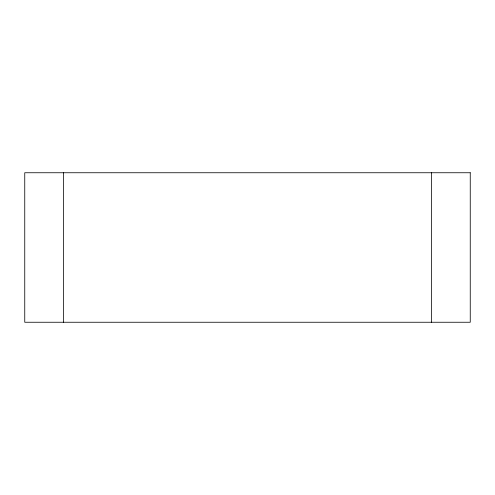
<?xml version="1.0" encoding="UTF-8"?>
<svg xmlns="http://www.w3.org/2000/svg" width="495" height="495" viewBox="0 0 495 495"><rect width="100%" height="100%" fill="white"/><g stroke="black" fill="none" stroke-linecap="round" stroke-linejoin="round"><path stroke-width="0.74" d="M431.38 172.749L431.38 322.251M63.62 172.749L63.62 322.251M470.25 172.749L24.75 172.749L24.75 322.251L470.25 322.251L470.25 172.749"/></g></svg>
